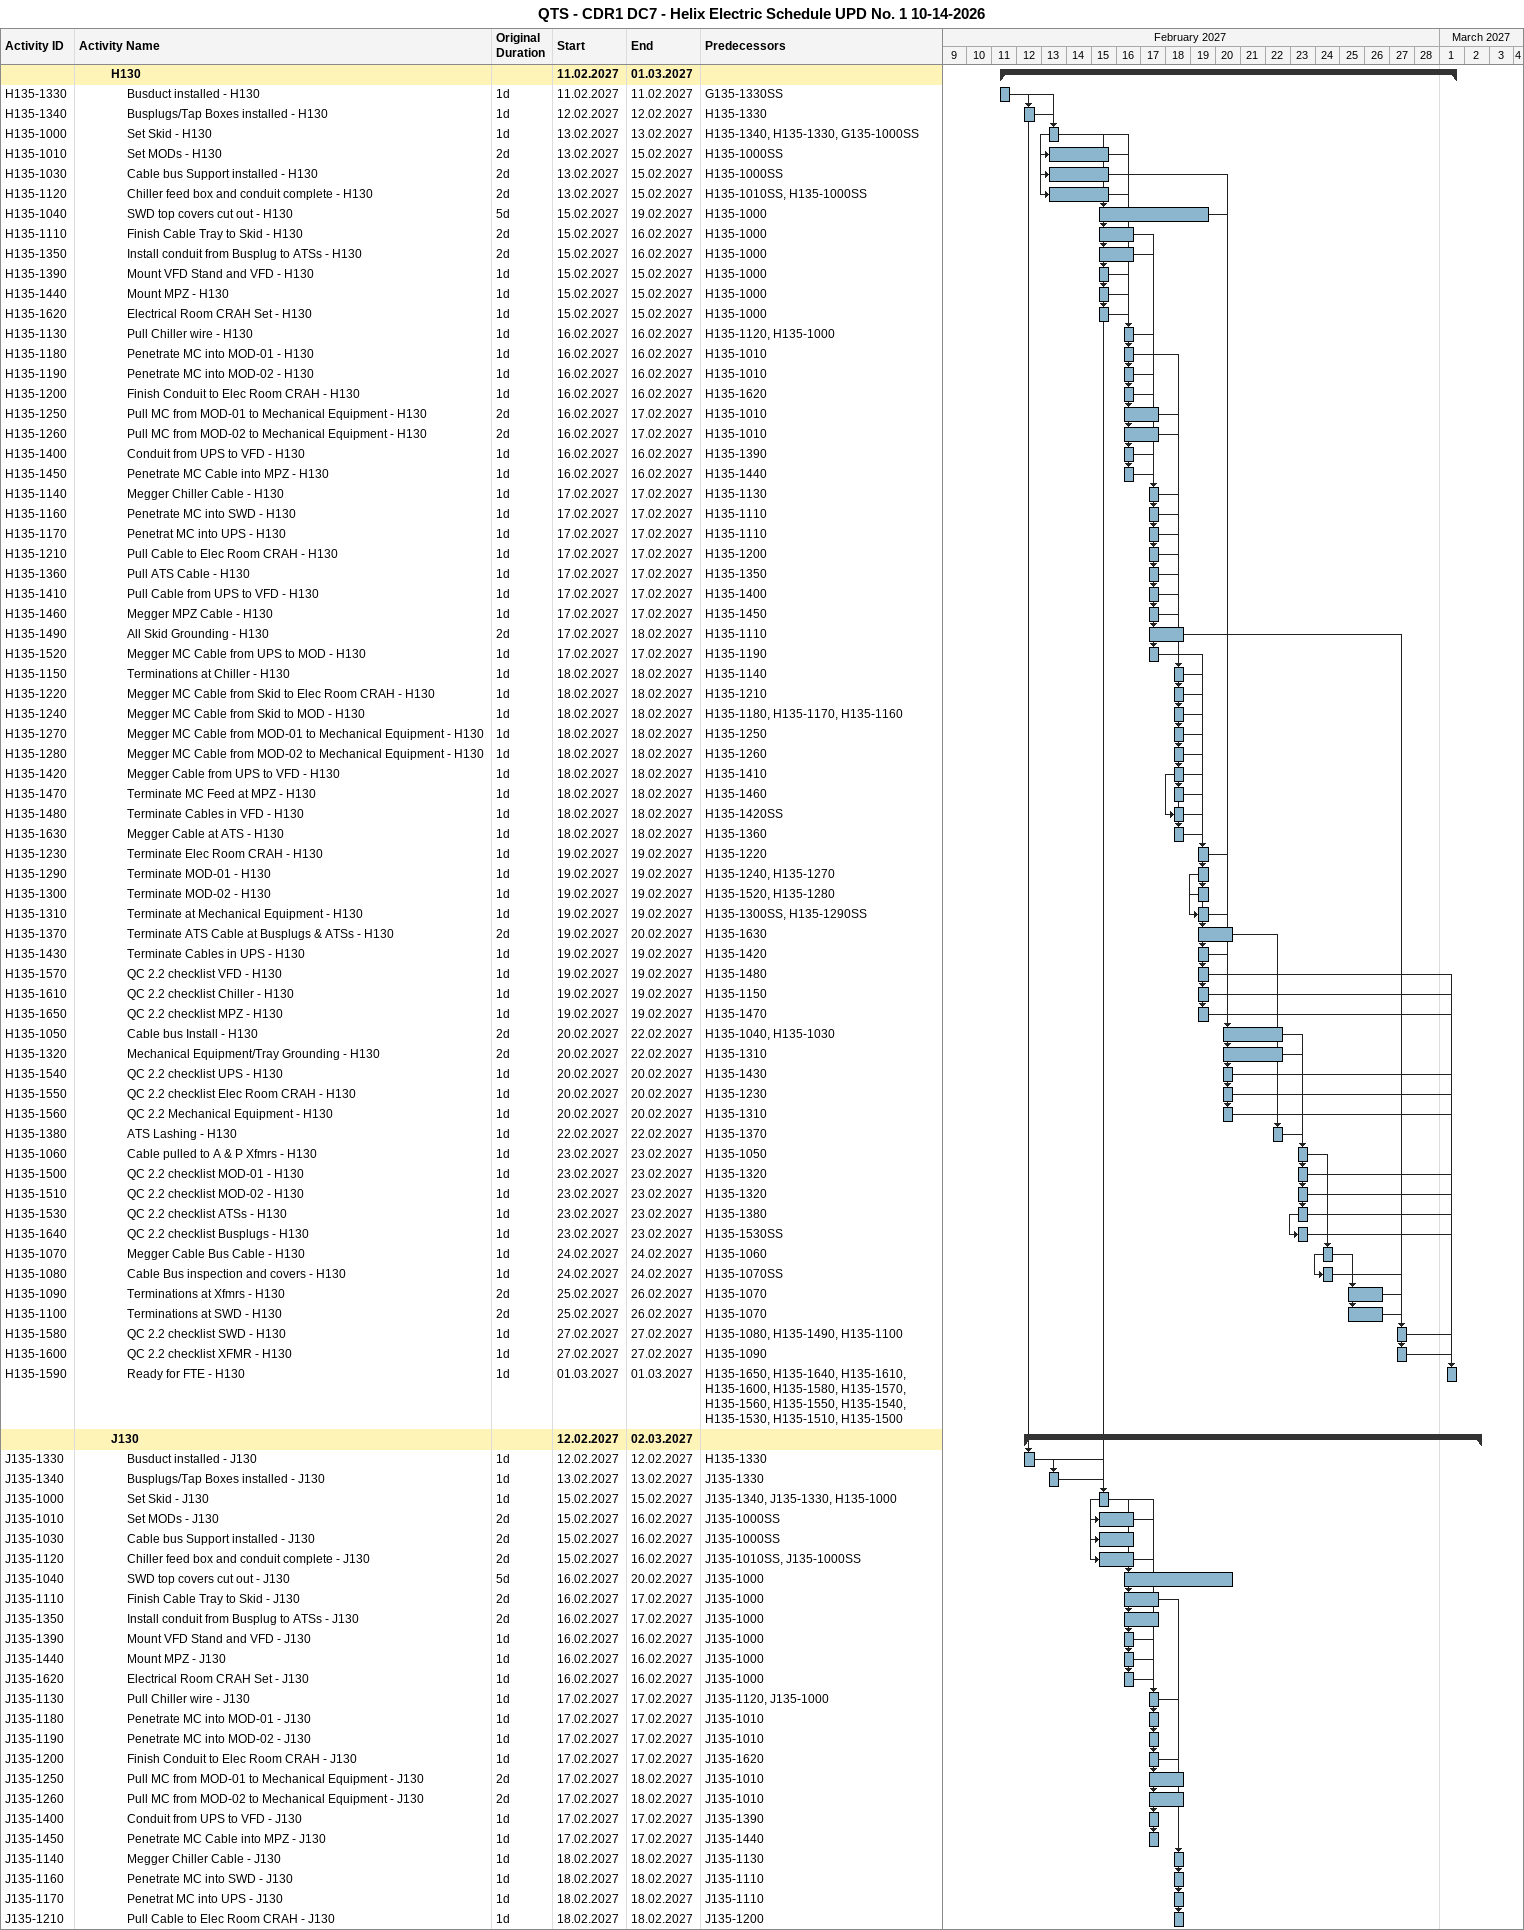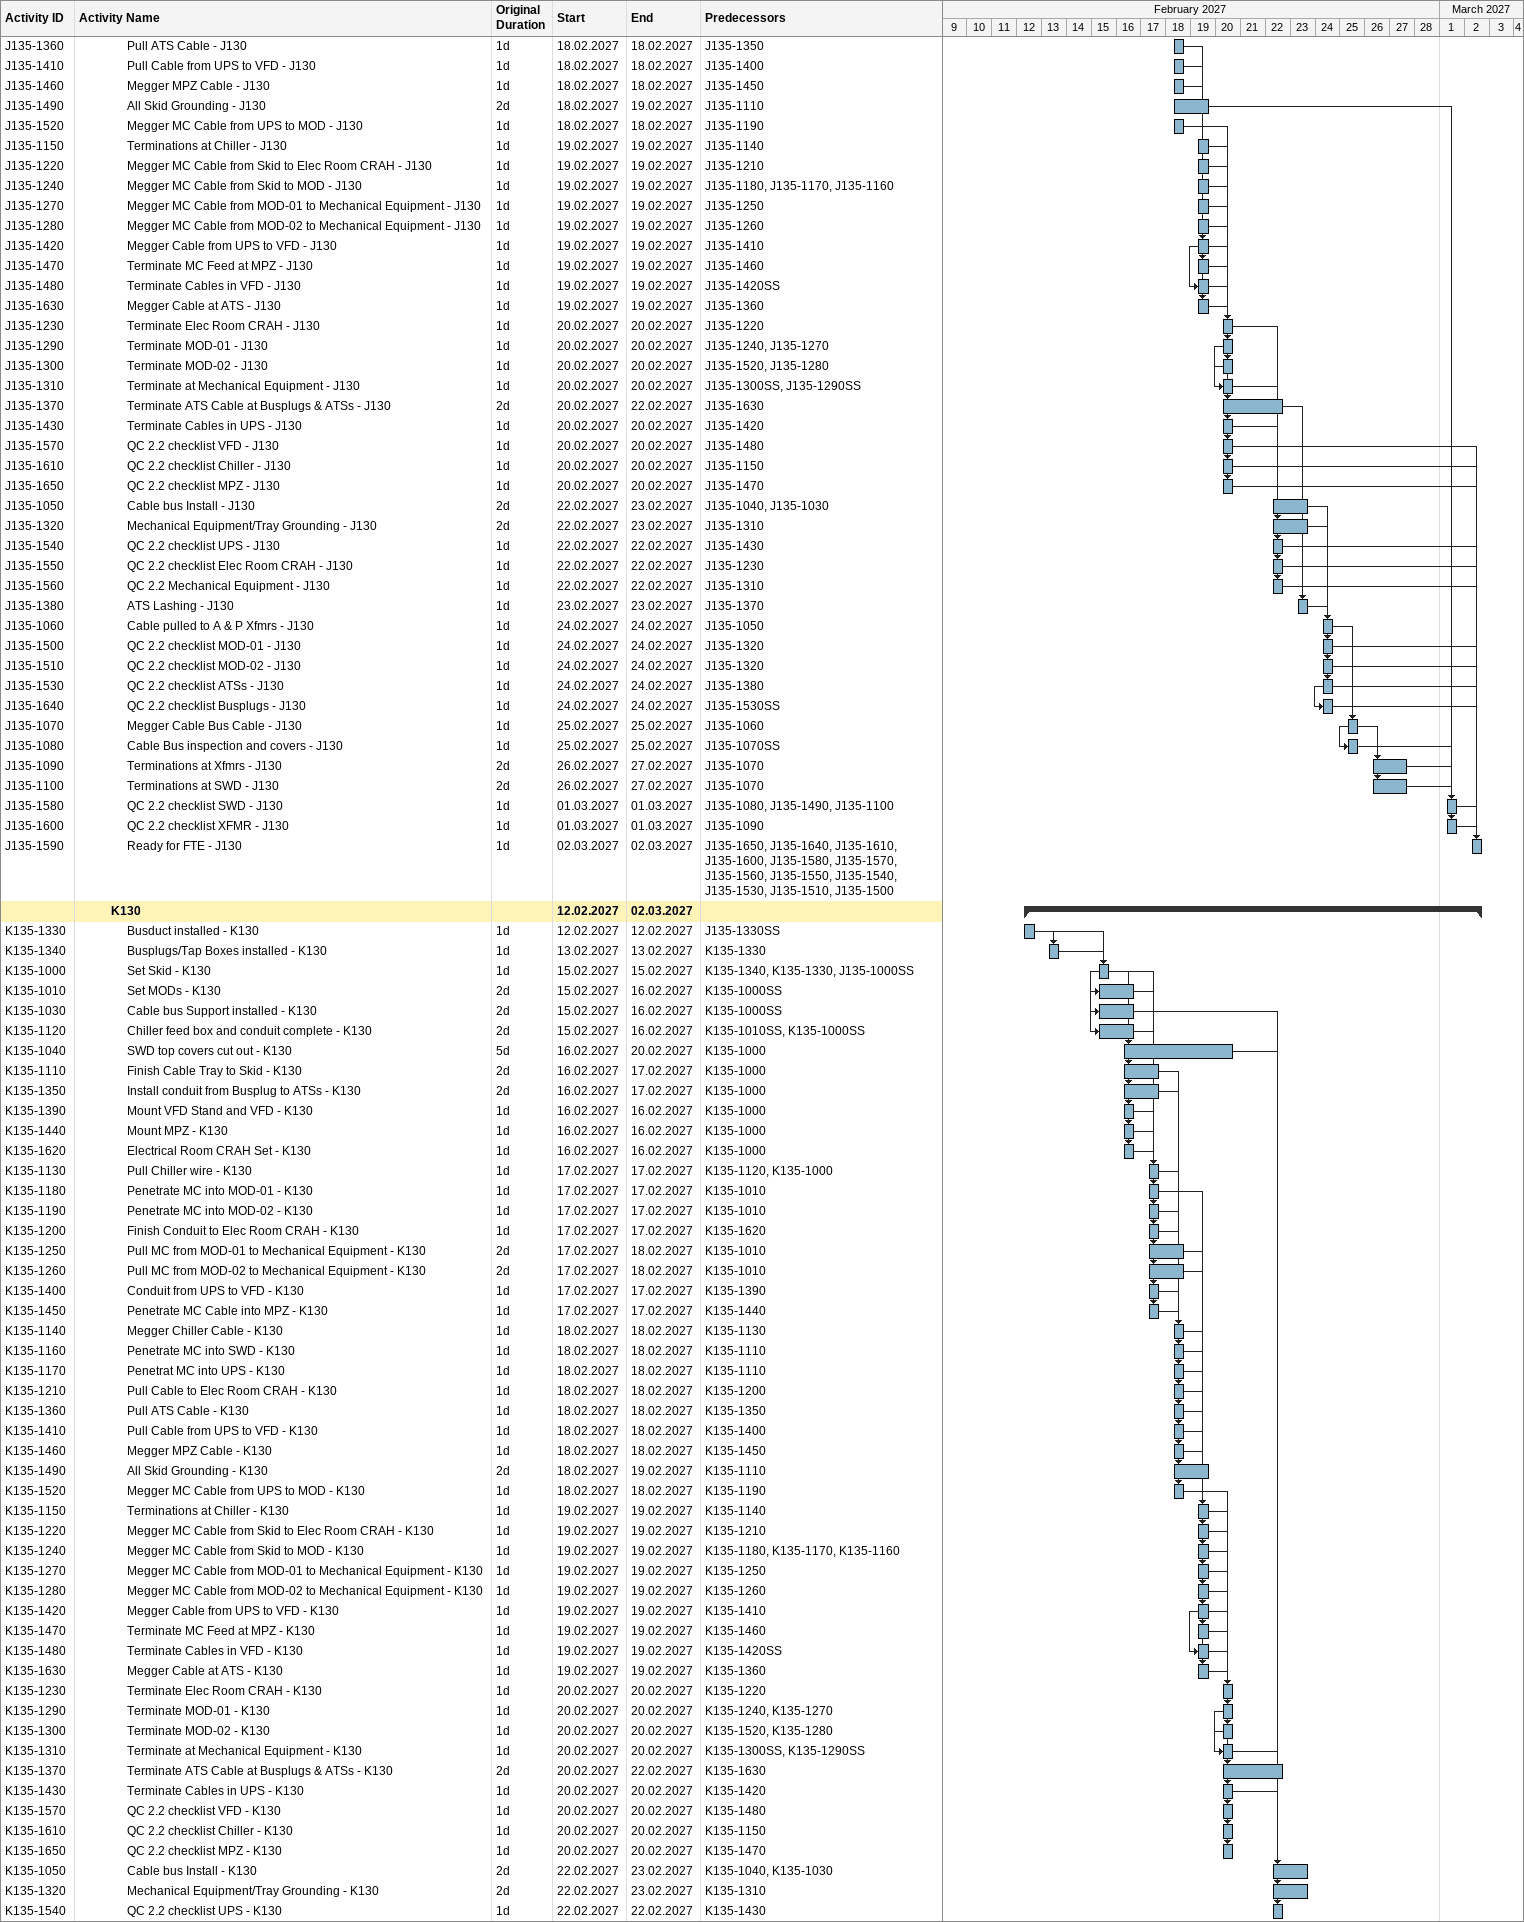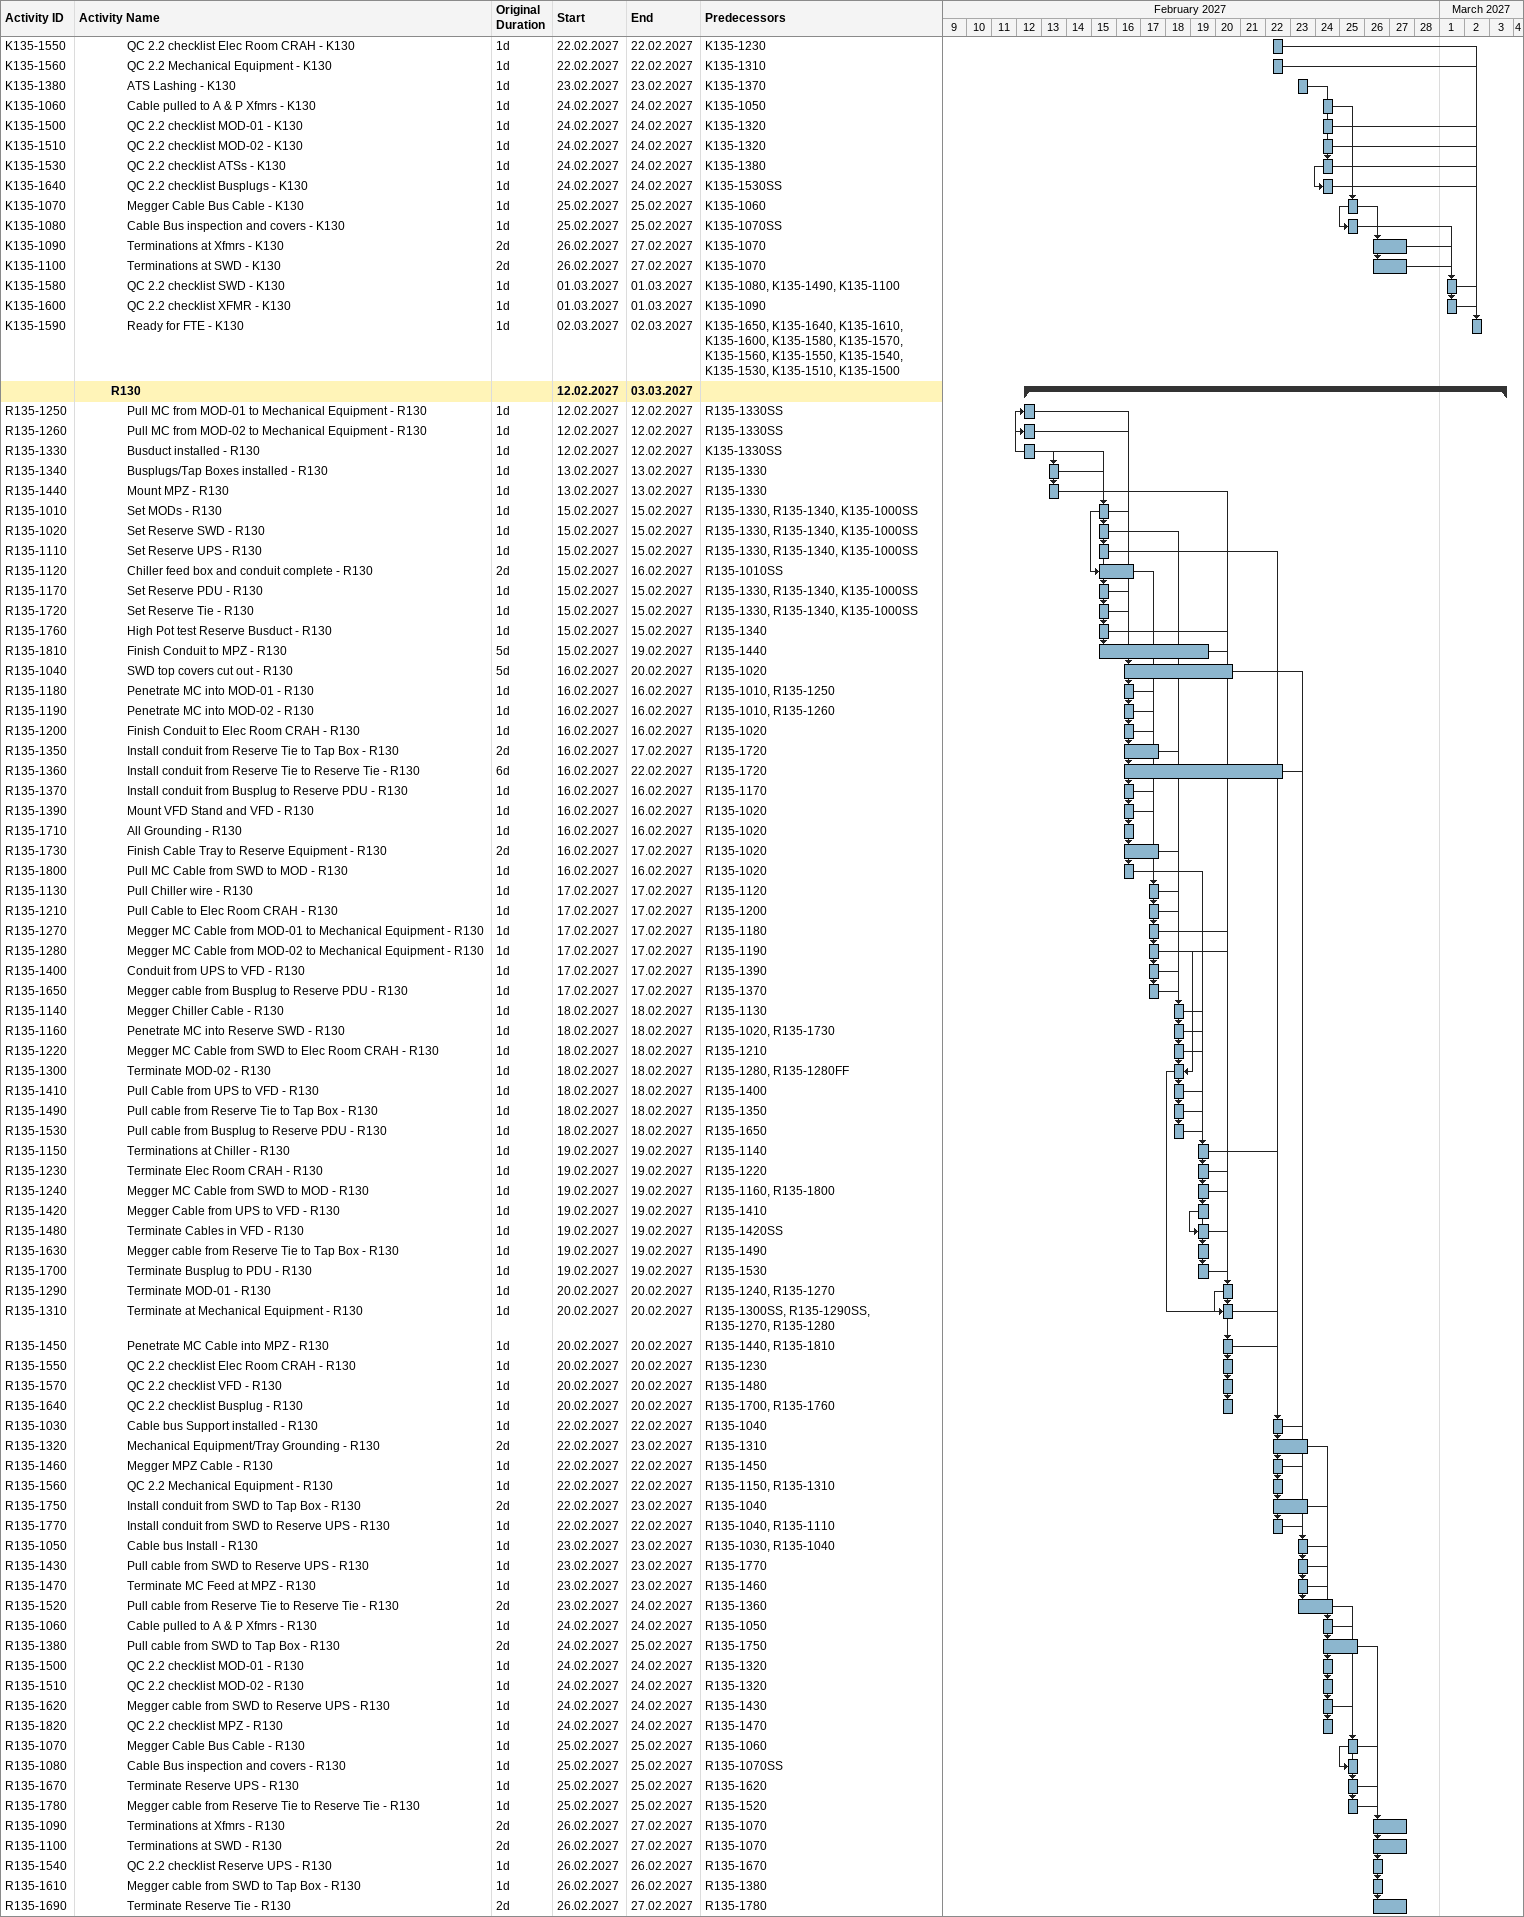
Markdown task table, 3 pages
QTS - CDR1 DC7 - Helix Electric Schedule UPD No. 1 10-14-2026

| ID | Level | Task | Original duration | Start | Finish | Predecessors |
|---|---|---|---|---|---|---|
|  | 3 | **H130** |  | 2027-02-11 | 2027-03-01 |  |
| H135-1330 | 4 | Busduct installed - H130 | 1d | 2027-02-11 | 2027-02-11 | G135-1330SS |
| H135-1340 | 4 | Busplugs/Tap Boxes installed - H130 | 1d | 2027-02-12 | 2027-02-12 | H135-1330 |
| H135-1000 | 4 | Set Skid - H130 | 1d | 2027-02-13 | 2027-02-13 | H135-1340, H135-1330, G135-1000SS |
| H135-1010 | 4 | Set MODs - H130 | 2d | 2027-02-13 | 2027-02-15 | H135-1000SS |
| H135-1030 | 4 | Cable bus Support installed - H130 | 2d | 2027-02-13 | 2027-02-15 | H135-1000SS |
| H135-1120 | 4 | Chiller feed box and conduit complete - H130 | 2d | 2027-02-13 | 2027-02-15 | H135-1010SS, H135-1000SS |
| H135-1040 | 4 | SWD top covers cut out - H130 | 5d | 2027-02-15 | 2027-02-19 | H135-1000 |
| H135-1110 | 4 | Finish Cable Tray to Skid - H130 | 2d | 2027-02-15 | 2027-02-16 | H135-1000 |
| H135-1350 | 4 | Install conduit from Busplug to ATSs - H130 | 2d | 2027-02-15 | 2027-02-16 | H135-1000 |
| H135-1390 | 4 | Mount VFD Stand and VFD - H130 | 1d | 2027-02-15 | 2027-02-15 | H135-1000 |
| H135-1440 | 4 | Mount MPZ - H130 | 1d | 2027-02-15 | 2027-02-15 | H135-1000 |
| H135-1620 | 4 | Electrical Room CRAH Set - H130 | 1d | 2027-02-15 | 2027-02-15 | H135-1000 |
| H135-1130 | 4 | Pull Chiller wire - H130 | 1d | 2027-02-16 | 2027-02-16 | H135-1120, H135-1000 |
| H135-1180 | 4 | Penetrate MC into MOD-01 - H130 | 1d | 2027-02-16 | 2027-02-16 | H135-1010 |
| H135-1190 | 4 | Penetrate MC into MOD-02 - H130 | 1d | 2027-02-16 | 2027-02-16 | H135-1010 |
| H135-1200 | 4 | Finish Conduit to Elec Room CRAH - H130 | 1d | 2027-02-16 | 2027-02-16 | H135-1620 |
| H135-1250 | 4 | Pull MC from MOD-01 to Mechanical Equipment - H130 | 2d | 2027-02-16 | 2027-02-17 | H135-1010 |
| H135-1260 | 4 | Pull MC from MOD-02 to Mechanical Equipment - H130 | 2d | 2027-02-16 | 2027-02-17 | H135-1010 |
| H135-1400 | 4 | Conduit from UPS to VFD - H130 | 1d | 2027-02-16 | 2027-02-16 | H135-1390 |
| H135-1450 | 4 | Penetrate MC Cable into MPZ - H130 | 1d | 2027-02-16 | 2027-02-16 | H135-1440 |
| H135-1140 | 4 | Megger Chiller Cable - H130 | 1d | 2027-02-17 | 2027-02-17 | H135-1130 |
| H135-1160 | 4 | Penetrate MC into SWD - H130 | 1d | 2027-02-17 | 2027-02-17 | H135-1110 |
| H135-1170 | 4 | Penetrat MC into UPS - H130 | 1d | 2027-02-17 | 2027-02-17 | H135-1110 |
| H135-1210 | 4 | Pull Cable to Elec Room CRAH - H130 | 1d | 2027-02-17 | 2027-02-17 | H135-1200 |
| H135-1360 | 4 | Pull ATS Cable - H130 | 1d | 2027-02-17 | 2027-02-17 | H135-1350 |
| H135-1410 | 4 | Pull Cable from UPS to VFD - H130 | 1d | 2027-02-17 | 2027-02-17 | H135-1400 |
| H135-1460 | 4 | Megger MPZ Cable - H130 | 1d | 2027-02-17 | 2027-02-17 | H135-1450 |
| H135-1490 | 4 | All Skid Grounding - H130 | 2d | 2027-02-17 | 2027-02-18 | H135-1110 |
| H135-1520 | 4 | Megger MC Cable from UPS to MOD - H130 | 1d | 2027-02-17 | 2027-02-17 | H135-1190 |
| H135-1150 | 4 | Terminations at Chiller - H130 | 1d | 2027-02-18 | 2027-02-18 | H135-1140 |
| H135-1220 | 4 | Megger MC Cable from Skid to Elec Room CRAH - H130 | 1d | 2027-02-18 | 2027-02-18 | H135-1210 |
| H135-1240 | 4 | Megger MC Cable from Skid to MOD - H130 | 1d | 2027-02-18 | 2027-02-18 | H135-1180, H135-1170, H135-1160 |
| H135-1270 | 4 | Megger MC Cable from MOD-01 to Mechanical Equipment - H130 | 1d | 2027-02-18 | 2027-02-18 | H135-1250 |
| H135-1280 | 4 | Megger MC Cable from MOD-02 to Mechanical Equipment - H130 | 1d | 2027-02-18 | 2027-02-18 | H135-1260 |
| H135-1420 | 4 | Megger Cable from UPS to VFD - H130 | 1d | 2027-02-18 | 2027-02-18 | H135-1410 |
| H135-1470 | 4 | Terminate MC Feed at MPZ - H130 | 1d | 2027-02-18 | 2027-02-18 | H135-1460 |
| H135-1480 | 4 | Terminate Cables in VFD - H130 | 1d | 2027-02-18 | 2027-02-18 | H135-1420SS |
| H135-1630 | 4 | Megger Cable at ATS - H130 | 1d | 2027-02-18 | 2027-02-18 | H135-1360 |
| H135-1230 | 4 | Terminate Elec Room CRAH - H130 | 1d | 2027-02-19 | 2027-02-19 | H135-1220 |
| H135-1290 | 4 | Terminate MOD-01 - H130 | 1d | 2027-02-19 | 2027-02-19 | H135-1240, H135-1270 |
| H135-1300 | 4 | Terminate MOD-02 - H130 | 1d | 2027-02-19 | 2027-02-19 | H135-1520, H135-1280 |
| H135-1310 | 4 | Terminate at Mechanical Equipment - H130 | 1d | 2027-02-19 | 2027-02-19 | H135-1300SS, H135-1290SS |
| H135-1370 | 4 | Terminate ATS Cable at Busplugs & ATSs - H130 | 2d | 2027-02-19 | 2027-02-20 | H135-1630 |
| H135-1430 | 4 | Terminate Cables in UPS - H130 | 1d | 2027-02-19 | 2027-02-19 | H135-1420 |
| H135-1570 | 4 | QC 2.2 checklist VFD - H130 | 1d | 2027-02-19 | 2027-02-19 | H135-1480 |
| H135-1610 | 4 | QC 2.2 checklist Chiller - H130 | 1d | 2027-02-19 | 2027-02-19 | H135-1150 |
| H135-1650 | 4 | QC 2.2 checklist MPZ - H130 | 1d | 2027-02-19 | 2027-02-19 | H135-1470 |
| H135-1050 | 4 | Cable bus Install - H130 | 2d | 2027-02-20 | 2027-02-22 | H135-1040, H135-1030 |
| H135-1320 | 4 | Mechanical Equipment/Tray Grounding - H130 | 2d | 2027-02-20 | 2027-02-22 | H135-1310 |
| H135-1540 | 4 | QC 2.2 checklist UPS - H130 | 1d | 2027-02-20 | 2027-02-20 | H135-1430 |
| H135-1550 | 4 | QC 2.2 checklist Elec Room CRAH - H130 | 1d | 2027-02-20 | 2027-02-20 | H135-1230 |
| H135-1560 | 4 | QC 2.2 Mechanical Equipment - H130 | 1d | 2027-02-20 | 2027-02-20 | H135-1310 |
| H135-1380 | 4 | ATS Lashing - H130 | 1d | 2027-02-22 | 2027-02-22 | H135-1370 |
| H135-1060 | 4 | Cable pulled to A & P Xfmrs - H130 | 1d | 2027-02-23 | 2027-02-23 | H135-1050 |
| H135-1500 | 4 | QC 2.2 checklist MOD-01 - H130 | 1d | 2027-02-23 | 2027-02-23 | H135-1320 |
| H135-1510 | 4 | QC 2.2 checklist MOD-02 - H130 | 1d | 2027-02-23 | 2027-02-23 | H135-1320 |
| H135-1530 | 4 | QC 2.2 checklist ATSs - H130 | 1d | 2027-02-23 | 2027-02-23 | H135-1380 |
| H135-1640 | 4 | QC 2.2 checklist Busplugs - H130 | 1d | 2027-02-23 | 2027-02-23 | H135-1530SS |
| H135-1070 | 4 | Megger Cable Bus Cable - H130 | 1d | 2027-02-24 | 2027-02-24 | H135-1060 |
| H135-1080 | 4 | Cable Bus inspection and covers - H130 | 1d | 2027-02-24 | 2027-02-24 | H135-1070SS |
| H135-1090 | 4 | Terminations at Xfmrs - H130 | 2d | 2027-02-25 | 2027-02-26 | H135-1070 |
| H135-1100 | 4 | Terminations at SWD - H130 | 2d | 2027-02-25 | 2027-02-26 | H135-1070 |
| H135-1580 | 4 | QC 2.2 checklist SWD - H130 | 1d | 2027-02-27 | 2027-02-27 | H135-1080, H135-1490, H135-1100 |
| H135-1600 | 4 | QC 2.2 checklist XFMR - H130 | 1d | 2027-02-27 | 2027-02-27 | H135-1090 |
| H135-1590 | 4 | Ready for FTE - H130 | 1d | 2027-03-01 | 2027-03-01 | H135-1650, H135-1640, H135-1610, H135-1600, H135-1580, H135-1570, H135-1560, H135-1550, H135-1540, H135-1530, H135-1510, H135-1500 |
|  | 3 | **J130** |  | 2027-02-12 | 2027-03-02 |  |
| J135-1330 | 4 | Busduct installed - J130 | 1d | 2027-02-12 | 2027-02-12 | H135-1330 |
| J135-1340 | 4 | Busplugs/Tap Boxes installed - J130 | 1d | 2027-02-13 | 2027-02-13 | J135-1330 |
| J135-1000 | 4 | Set Skid - J130 | 1d | 2027-02-15 | 2027-02-15 | J135-1340, J135-1330, H135-1000 |
| J135-1010 | 4 | Set MODs - J130 | 2d | 2027-02-15 | 2027-02-16 | J135-1000SS |
| J135-1030 | 4 | Cable bus Support installed - J130 | 2d | 2027-02-15 | 2027-02-16 | J135-1000SS |
| J135-1120 | 4 | Chiller feed box and conduit complete - J130 | 2d | 2027-02-15 | 2027-02-16 | J135-1010SS, J135-1000SS |
| J135-1040 | 4 | SWD top covers cut out - J130 | 5d | 2027-02-16 | 2027-02-20 | J135-1000 |
| J135-1110 | 4 | Finish Cable Tray to Skid - J130 | 2d | 2027-02-16 | 2027-02-17 | J135-1000 |
| J135-1350 | 4 | Install conduit from Busplug to ATSs - J130 | 2d | 2027-02-16 | 2027-02-17 | J135-1000 |
| J135-1390 | 4 | Mount VFD Stand and VFD - J130 | 1d | 2027-02-16 | 2027-02-16 | J135-1000 |
| J135-1440 | 4 | Mount MPZ - J130 | 1d | 2027-02-16 | 2027-02-16 | J135-1000 |
| J135-1620 | 4 | Electrical Room CRAH Set - J130 | 1d | 2027-02-16 | 2027-02-16 | J135-1000 |
| J135-1130 | 4 | Pull Chiller wire - J130 | 1d | 2027-02-17 | 2027-02-17 | J135-1120, J135-1000 |
| J135-1180 | 4 | Penetrate MC into MOD-01 - J130 | 1d | 2027-02-17 | 2027-02-17 | J135-1010 |
| J135-1190 | 4 | Penetrate MC into MOD-02 - J130 | 1d | 2027-02-17 | 2027-02-17 | J135-1010 |
| J135-1200 | 4 | Finish Conduit to Elec Room CRAH - J130 | 1d | 2027-02-17 | 2027-02-17 | J135-1620 |
| J135-1250 | 4 | Pull MC from MOD-01 to Mechanical Equipment - J130 | 2d | 2027-02-17 | 2027-02-18 | J135-1010 |
| J135-1260 | 4 | Pull MC from MOD-02 to Mechanical Equipment - J130 | 2d | 2027-02-17 | 2027-02-18 | J135-1010 |
| J135-1400 | 4 | Conduit from UPS to VFD - J130 | 1d | 2027-02-17 | 2027-02-17 | J135-1390 |
| J135-1450 | 4 | Penetrate MC Cable into MPZ - J130 | 1d | 2027-02-17 | 2027-02-17 | J135-1440 |
| J135-1140 | 4 | Megger Chiller Cable - J130 | 1d | 2027-02-18 | 2027-02-18 | J135-1130 |
| J135-1160 | 4 | Penetrate MC into SWD - J130 | 1d | 2027-02-18 | 2027-02-18 | J135-1110 |
| J135-1170 | 4 | Penetrat MC into UPS - J130 | 1d | 2027-02-18 | 2027-02-18 | J135-1110 |
| J135-1210 | 4 | Pull Cable to Elec Room CRAH - J130 | 1d | 2027-02-18 | 2027-02-18 | J135-1200 |
| J135-1360 | 4 | Pull ATS Cable - J130 | 1d | 2027-02-18 | 2027-02-18 | J135-1350 |
| J135-1410 | 4 | Pull Cable from UPS to VFD - J130 | 1d | 2027-02-18 | 2027-02-18 | J135-1400 |
| J135-1460 | 4 | Megger MPZ Cable - J130 | 1d | 2027-02-18 | 2027-02-18 | J135-1450 |
| J135-1490 | 4 | All Skid Grounding - J130 | 2d | 2027-02-18 | 2027-02-19 | J135-1110 |
| J135-1520 | 4 | Megger MC Cable from UPS to MOD - J130 | 1d | 2027-02-18 | 2027-02-18 | J135-1190 |
| J135-1150 | 4 | Terminations at Chiller - J130 | 1d | 2027-02-19 | 2027-02-19 | J135-1140 |
| J135-1220 | 4 | Megger MC Cable from Skid to Elec Room CRAH - J130 | 1d | 2027-02-19 | 2027-02-19 | J135-1210 |
| J135-1240 | 4 | Megger MC Cable from Skid to MOD - J130 | 1d | 2027-02-19 | 2027-02-19 | J135-1180, J135-1170, J135-1160 |
| J135-1270 | 4 | Megger MC Cable from MOD-01 to Mechanical Equipment - J130 | 1d | 2027-02-19 | 2027-02-19 | J135-1250 |
| J135-1280 | 4 | Megger MC Cable from MOD-02 to Mechanical Equipment - J130 | 1d | 2027-02-19 | 2027-02-19 | J135-1260 |
| J135-1420 | 4 | Megger Cable from UPS to VFD - J130 | 1d | 2027-02-19 | 2027-02-19 | J135-1410 |
| J135-1470 | 4 | Terminate MC Feed at MPZ - J130 | 1d | 2027-02-19 | 2027-02-19 | J135-1460 |
| J135-1480 | 4 | Terminate Cables in VFD - J130 | 1d | 2027-02-19 | 2027-02-19 | J135-1420SS |
| J135-1630 | 4 | Megger Cable at ATS - J130 | 1d | 2027-02-19 | 2027-02-19 | J135-1360 |
| J135-1230 | 4 | Terminate Elec Room CRAH - J130 | 1d | 2027-02-20 | 2027-02-20 | J135-1220 |
| J135-1290 | 4 | Terminate MOD-01 - J130 | 1d | 2027-02-20 | 2027-02-20 | J135-1240, J135-1270 |
| J135-1300 | 4 | Terminate MOD-02 - J130 | 1d | 2027-02-20 | 2027-02-20 | J135-1520, J135-1280 |
| J135-1310 | 4 | Terminate at Mechanical Equipment - J130 | 1d | 2027-02-20 | 2027-02-20 | J135-1300SS, J135-1290SS |
| J135-1370 | 4 | Terminate ATS Cable at Busplugs & ATSs - J130 | 2d | 2027-02-20 | 2027-02-22 | J135-1630 |
| J135-1430 | 4 | Terminate Cables in UPS - J130 | 1d | 2027-02-20 | 2027-02-20 | J135-1420 |
| J135-1570 | 4 | QC 2.2 checklist VFD - J130 | 1d | 2027-02-20 | 2027-02-20 | J135-1480 |
| J135-1610 | 4 | QC 2.2 checklist Chiller - J130 | 1d | 2027-02-20 | 2027-02-20 | J135-1150 |
| J135-1650 | 4 | QC 2.2 checklist MPZ - J130 | 1d | 2027-02-20 | 2027-02-20 | J135-1470 |
| J135-1050 | 4 | Cable bus Install - J130 | 2d | 2027-02-22 | 2027-02-23 | J135-1040, J135-1030 |
| J135-1320 | 4 | Mechanical Equipment/Tray Grounding - J130 | 2d | 2027-02-22 | 2027-02-23 | J135-1310 |
| J135-1540 | 4 | QC 2.2 checklist UPS - J130 | 1d | 2027-02-22 | 2027-02-22 | J135-1430 |
| J135-1550 | 4 | QC 2.2 checklist Elec Room CRAH - J130 | 1d | 2027-02-22 | 2027-02-22 | J135-1230 |
| J135-1560 | 4 | QC 2.2 Mechanical Equipment - J130 | 1d | 2027-02-22 | 2027-02-22 | J135-1310 |
| J135-1380 | 4 | ATS Lashing - J130 | 1d | 2027-02-23 | 2027-02-23 | J135-1370 |
| J135-1060 | 4 | Cable pulled to A & P Xfmrs - J130 | 1d | 2027-02-24 | 2027-02-24 | J135-1050 |
| J135-1500 | 4 | QC 2.2 checklist MOD-01 - J130 | 1d | 2027-02-24 | 2027-02-24 | J135-1320 |
| J135-1510 | 4 | QC 2.2 checklist MOD-02 - J130 | 1d | 2027-02-24 | 2027-02-24 | J135-1320 |
| J135-1530 | 4 | QC 2.2 checklist ATSs - J130 | 1d | 2027-02-24 | 2027-02-24 | J135-1380 |
| J135-1640 | 4 | QC 2.2 checklist Busplugs - J130 | 1d | 2027-02-24 | 2027-02-24 | J135-1530SS |
| J135-1070 | 4 | Megger Cable Bus Cable - J130 | 1d | 2027-02-25 | 2027-02-25 | J135-1060 |
| J135-1080 | 4 | Cable Bus inspection and covers - J130 | 1d | 2027-02-25 | 2027-02-25 | J135-1070SS |
| J135-1090 | 4 | Terminations at Xfmrs - J130 | 2d | 2027-02-26 | 2027-02-27 | J135-1070 |
| J135-1100 | 4 | Terminations at SWD - J130 | 2d | 2027-02-26 | 2027-02-27 | J135-1070 |
| J135-1580 | 4 | QC 2.2 checklist SWD - J130 | 1d | 2027-03-01 | 2027-03-01 | J135-1080, J135-1490, J135-1100 |
| J135-1600 | 4 | QC 2.2 checklist XFMR - J130 | 1d | 2027-03-01 | 2027-03-01 | J135-1090 |
| J135-1590 | 4 | Ready for FTE - J130 | 1d | 2027-03-02 | 2027-03-02 | J135-1650, J135-1640, J135-1610, J135-1600, J135-1580, J135-1570, J135-1560, J135-1550, J135-1540, J135-1530, J135-1510, J135-1500 |
|  | 3 | **K130** |  | 2027-02-12 | 2027-03-02 |  |
| K135-1330 | 4 | Busduct installed - K130 | 1d | 2027-02-12 | 2027-02-12 | J135-1330SS |
| K135-1340 | 4 | Busplugs/Tap Boxes installed - K130 | 1d | 2027-02-13 | 2027-02-13 | K135-1330 |
| K135-1000 | 4 | Set Skid - K130 | 1d | 2027-02-15 | 2027-02-15 | K135-1340, K135-1330, J135-1000SS |
| K135-1010 | 4 | Set MODs - K130 | 2d | 2027-02-15 | 2027-02-16 | K135-1000SS |
| K135-1030 | 4 | Cable bus Support installed - K130 | 2d | 2027-02-15 | 2027-02-16 | K135-1000SS |
| K135-1120 | 4 | Chiller feed box and conduit complete - K130 | 2d | 2027-02-15 | 2027-02-16 | K135-1010SS, K135-1000SS |
| K135-1040 | 4 | SWD top covers cut out - K130 | 5d | 2027-02-16 | 2027-02-20 | K135-1000 |
| K135-1110 | 4 | Finish Cable Tray to Skid - K130 | 2d | 2027-02-16 | 2027-02-17 | K135-1000 |
| K135-1350 | 4 | Install conduit from Busplug to ATSs - K130 | 2d | 2027-02-16 | 2027-02-17 | K135-1000 |
| K135-1390 | 4 | Mount VFD Stand and VFD - K130 | 1d | 2027-02-16 | 2027-02-16 | K135-1000 |
| K135-1440 | 4 | Mount MPZ - K130 | 1d | 2027-02-16 | 2027-02-16 | K135-1000 |
| K135-1620 | 4 | Electrical Room CRAH Set - K130 | 1d | 2027-02-16 | 2027-02-16 | K135-1000 |
| K135-1130 | 4 | Pull Chiller wire - K130 | 1d | 2027-02-17 | 2027-02-17 | K135-1120, K135-1000 |
| K135-1180 | 4 | Penetrate MC into MOD-01 - K130 | 1d | 2027-02-17 | 2027-02-17 | K135-1010 |
| K135-1190 | 4 | Penetrate MC into MOD-02 - K130 | 1d | 2027-02-17 | 2027-02-17 | K135-1010 |
| K135-1200 | 4 | Finish Conduit to Elec Room CRAH - K130 | 1d | 2027-02-17 | 2027-02-17 | K135-1620 |
| K135-1250 | 4 | Pull MC from MOD-01 to Mechanical Equipment - K130 | 2d | 2027-02-17 | 2027-02-18 | K135-1010 |
| K135-1260 | 4 | Pull MC from MOD-02 to Mechanical Equipment - K130 | 2d | 2027-02-17 | 2027-02-18 | K135-1010 |
| K135-1400 | 4 | Conduit from UPS to VFD - K130 | 1d | 2027-02-17 | 2027-02-17 | K135-1390 |
| K135-1450 | 4 | Penetrate MC Cable into MPZ - K130 | 1d | 2027-02-17 | 2027-02-17 | K135-1440 |
| K135-1140 | 4 | Megger Chiller Cable - K130 | 1d | 2027-02-18 | 2027-02-18 | K135-1130 |
| K135-1160 | 4 | Penetrate MC into SWD - K130 | 1d | 2027-02-18 | 2027-02-18 | K135-1110 |
| K135-1170 | 4 | Penetrat MC into UPS - K130 | 1d | 2027-02-18 | 2027-02-18 | K135-1110 |
| K135-1210 | 4 | Pull Cable to Elec Room CRAH - K130 | 1d | 2027-02-18 | 2027-02-18 | K135-1200 |
| K135-1360 | 4 | Pull ATS Cable - K130 | 1d | 2027-02-18 | 2027-02-18 | K135-1350 |
| K135-1410 | 4 | Pull Cable from UPS to VFD - K130 | 1d | 2027-02-18 | 2027-02-18 | K135-1400 |
| K135-1460 | 4 | Megger MPZ Cable - K130 | 1d | 2027-02-18 | 2027-02-18 | K135-1450 |
| K135-1490 | 4 | All Skid Grounding - K130 | 2d | 2027-02-18 | 2027-02-19 | K135-1110 |
| K135-1520 | 4 | Megger MC Cable from UPS to MOD - K130 | 1d | 2027-02-18 | 2027-02-18 | K135-1190 |
| K135-1150 | 4 | Terminations at Chiller - K130 | 1d | 2027-02-19 | 2027-02-19 | K135-1140 |
| K135-1220 | 4 | Megger MC Cable from Skid to Elec Room CRAH - K130 | 1d | 2027-02-19 | 2027-02-19 | K135-1210 |
| K135-1240 | 4 | Megger MC Cable from Skid to MOD - K130 | 1d | 2027-02-19 | 2027-02-19 | K135-1180, K135-1170, K135-1160 |
| K135-1270 | 4 | Megger MC Cable from MOD-01 to Mechanical Equipment - K130 | 1d | 2027-02-19 | 2027-02-19 | K135-1250 |
| K135-1280 | 4 | Megger MC Cable from MOD-02 to Mechanical Equipment - K130 | 1d | 2027-02-19 | 2027-02-19 | K135-1260 |
| K135-1420 | 4 | Megger Cable from UPS to VFD - K130 | 1d | 2027-02-19 | 2027-02-19 | K135-1410 |
| K135-1470 | 4 | Terminate MC Feed at MPZ - K130 | 1d | 2027-02-19 | 2027-02-19 | K135-1460 |
| K135-1480 | 4 | Terminate Cables in VFD - K130 | 1d | 2027-02-19 | 2027-02-19 | K135-1420SS |
| K135-1630 | 4 | Megger Cable at ATS - K130 | 1d | 2027-02-19 | 2027-02-19 | K135-1360 |
| K135-1230 | 4 | Terminate Elec Room CRAH - K130 | 1d | 2027-02-20 | 2027-02-20 | K135-1220 |
| K135-1290 | 4 | Terminate MOD-01 - K130 | 1d | 2027-02-20 | 2027-02-20 | K135-1240, K135-1270 |
| K135-1300 | 4 | Terminate MOD-02 - K130 | 1d | 2027-02-20 | 2027-02-20 | K135-1520, K135-1280 |
| K135-1310 | 4 | Terminate at Mechanical Equipment - K130 | 1d | 2027-02-20 | 2027-02-20 | K135-1300SS, K135-1290SS |
| K135-1370 | 4 | Terminate ATS Cable at Busplugs & ATSs - K130 | 2d | 2027-02-20 | 2027-02-22 | K135-1630 |
| K135-1430 | 4 | Terminate Cables in UPS - K130 | 1d | 2027-02-20 | 2027-02-20 | K135-1420 |
| K135-1570 | 4 | QC 2.2 checklist VFD - K130 | 1d | 2027-02-20 | 2027-02-20 | K135-1480 |
| K135-1610 | 4 | QC 2.2 checklist Chiller - K130 | 1d | 2027-02-20 | 2027-02-20 | K135-1150 |
| K135-1650 | 4 | QC 2.2 checklist MPZ - K130 | 1d | 2027-02-20 | 2027-02-20 | K135-1470 |
| K135-1050 | 4 | Cable bus Install - K130 | 2d | 2027-02-22 | 2027-02-23 | K135-1040, K135-1030 |
| K135-1320 | 4 | Mechanical Equipment/Tray Grounding - K130 | 2d | 2027-02-22 | 2027-02-23 | K135-1310 |
| K135-1540 | 4 | QC 2.2 checklist UPS - K130 | 1d | 2027-02-22 | 2027-02-22 | K135-1430 |
| K135-1550 | 4 | QC 2.2 checklist Elec Room CRAH - K130 | 1d | 2027-02-22 | 2027-02-22 | K135-1230 |
| K135-1560 | 4 | QC 2.2 Mechanical Equipment - K130 | 1d | 2027-02-22 | 2027-02-22 | K135-1310 |
| K135-1380 | 4 | ATS Lashing - K130 | 1d | 2027-02-23 | 2027-02-23 | K135-1370 |
| K135-1060 | 4 | Cable pulled to A & P Xfmrs - K130 | 1d | 2027-02-24 | 2027-02-24 | K135-1050 |
| K135-1500 | 4 | QC 2.2 checklist MOD-01 - K130 | 1d | 2027-02-24 | 2027-02-24 | K135-1320 |
| K135-1510 | 4 | QC 2.2 checklist MOD-02 - K130 | 1d | 2027-02-24 | 2027-02-24 | K135-1320 |
| K135-1530 | 4 | QC 2.2 checklist ATSs - K130 | 1d | 2027-02-24 | 2027-02-24 | K135-1380 |
| K135-1640 | 4 | QC 2.2 checklist Busplugs - K130 | 1d | 2027-02-24 | 2027-02-24 | K135-1530SS |
| K135-1070 | 4 | Megger Cable Bus Cable - K130 | 1d | 2027-02-25 | 2027-02-25 | K135-1060 |
| K135-1080 | 4 | Cable Bus inspection and covers - K130 | 1d | 2027-02-25 | 2027-02-25 | K135-1070SS |
| K135-1090 | 4 | Terminations at Xfmrs - K130 | 2d | 2027-02-26 | 2027-02-27 | K135-1070 |
| K135-1100 | 4 | Terminations at SWD - K130 | 2d | 2027-02-26 | 2027-02-27 | K135-1070 |
| K135-1580 | 4 | QC 2.2 checklist SWD - K130 | 1d | 2027-03-01 | 2027-03-01 | K135-1080, K135-1490, K135-1100 |
| K135-1600 | 4 | QC 2.2 checklist XFMR - K130 | 1d | 2027-03-01 | 2027-03-01 | K135-1090 |
| K135-1590 | 4 | Ready for FTE - K130 | 1d | 2027-03-02 | 2027-03-02 | K135-1650, K135-1640, K135-1610, K135-1600, K135-1580, K135-1570, K135-1560, K135-1550, K135-1540, K135-1530, K135-1510, K135-1500 |
|  | 3 | **R130** |  | 2027-02-12 | 2027-03-03 |  |
| R135-1250 | 4 | Pull MC from MOD-01 to Mechanical Equipment - R130 | 1d | 2027-02-12 | 2027-02-12 | R135-1330SS |
| R135-1260 | 4 | Pull MC from MOD-02 to Mechanical Equipment - R130 | 1d | 2027-02-12 | 2027-02-12 | R135-1330SS |
| R135-1330 | 4 | Busduct installed - R130 | 1d | 2027-02-12 | 2027-02-12 | K135-1330SS |
| R135-1340 | 4 | Busplugs/Tap Boxes installed - R130 | 1d | 2027-02-13 | 2027-02-13 | R135-1330 |
| R135-1440 | 4 | Mount MPZ - R130 | 1d | 2027-02-13 | 2027-02-13 | R135-1330 |
| R135-1010 | 4 | Set MODs - R130 | 1d | 2027-02-15 | 2027-02-15 | R135-1330, R135-1340, K135-1000SS |
| R135-1020 | 4 | Set Reserve SWD - R130 | 1d | 2027-02-15 | 2027-02-15 | R135-1330, R135-1340, K135-1000SS |
| R135-1110 | 4 | Set Reserve UPS - R130 | 1d | 2027-02-15 | 2027-02-15 | R135-1330, R135-1340, K135-1000SS |
| R135-1120 | 4 | Chiller feed box and conduit complete - R130 | 2d | 2027-02-15 | 2027-02-16 | R135-1010SS |
| R135-1170 | 4 | Set Reserve PDU - R130 | 1d | 2027-02-15 | 2027-02-15 | R135-1330, R135-1340, K135-1000SS |
| R135-1720 | 4 | Set Reserve Tie - R130 | 1d | 2027-02-15 | 2027-02-15 | R135-1330, R135-1340, K135-1000SS |
| R135-1760 | 4 | High Pot test Reserve Busduct - R130 | 1d | 2027-02-15 | 2027-02-15 | R135-1340 |
| R135-1810 | 4 | Finish Conduit to MPZ - R130 | 5d | 2027-02-15 | 2027-02-19 | R135-1440 |
| R135-1040 | 4 | SWD top covers cut out - R130 | 5d | 2027-02-16 | 2027-02-20 | R135-1020 |
| R135-1180 | 4 | Penetrate MC into MOD-01 - R130 | 1d | 2027-02-16 | 2027-02-16 | R135-1010, R135-1250 |
| R135-1190 | 4 | Penetrate MC into MOD-02 - R130 | 1d | 2027-02-16 | 2027-02-16 | R135-1010, R135-1260 |
| R135-1200 | 4 | Finish Conduit to Elec Room CRAH - R130 | 1d | 2027-02-16 | 2027-02-16 | R135-1020 |
| R135-1350 | 4 | Install conduit from Reserve Tie to Tap Box - R130 | 2d | 2027-02-16 | 2027-02-17 | R135-1720 |
| R135-1360 | 4 | Install conduit from Reserve Tie to Reserve Tie - R130 | 6d | 2027-02-16 | 2027-02-22 | R135-1720 |
| R135-1370 | 4 | Install conduit from Busplug to Reserve PDU - R130 | 1d | 2027-02-16 | 2027-02-16 | R135-1170 |
| R135-1390 | 4 | Mount VFD Stand and VFD - R130 | 1d | 2027-02-16 | 2027-02-16 | R135-1020 |
| R135-1710 | 4 | All Grounding - R130 | 1d | 2027-02-16 | 2027-02-16 | R135-1020 |
| R135-1730 | 4 | Finish Cable Tray to Reserve Equipment - R130 | 2d | 2027-02-16 | 2027-02-17 | R135-1020 |
| R135-1800 | 4 | Pull MC Cable from SWD to MOD - R130 | 1d | 2027-02-16 | 2027-02-16 | R135-1020 |
| R135-1130 | 4 | Pull Chiller wire - R130 | 1d | 2027-02-17 | 2027-02-17 | R135-1120 |
| R135-1210 | 4 | Pull Cable to Elec Room CRAH - R130 | 1d | 2027-02-17 | 2027-02-17 | R135-1200 |
| R135-1270 | 4 | Megger MC Cable from MOD-01 to Mechanical Equipment - R130 | 1d | 2027-02-17 | 2027-02-17 | R135-1180 |
| R135-1280 | 4 | Megger MC Cable from MOD-02 to Mechanical Equipment - R130 | 1d | 2027-02-17 | 2027-02-17 | R135-1190 |
| R135-1400 | 4 | Conduit from UPS to VFD - R130 | 1d | 2027-02-17 | 2027-02-17 | R135-1390 |
| R135-1650 | 4 | Megger cable from Busplug to Reserve PDU - R130 | 1d | 2027-02-17 | 2027-02-17 | R135-1370 |
| R135-1140 | 4 | Megger Chiller Cable - R130 | 1d | 2027-02-18 | 2027-02-18 | R135-1130 |
| R135-1160 | 4 | Penetrate MC into Reserve SWD - R130 | 1d | 2027-02-18 | 2027-02-18 | R135-1020, R135-1730 |
| R135-1220 | 4 | Megger MC Cable from SWD to Elec Room CRAH - R130 | 1d | 2027-02-18 | 2027-02-18 | R135-1210 |
| R135-1300 | 4 | Terminate MOD-02 - R130 | 1d | 2027-02-18 | 2027-02-18 | R135-1280, R135-1280FF |
| R135-1410 | 4 | Pull Cable from UPS to VFD - R130 | 1d | 2027-02-18 | 2027-02-18 | R135-1400 |
| R135-1490 | 4 | Pull cable from Reserve Tie to Tap Box - R130 | 1d | 2027-02-18 | 2027-02-18 | R135-1350 |
| R135-1530 | 4 | Pull cable from Busplug to Reserve PDU - R130 | 1d | 2027-02-18 | 2027-02-18 | R135-1650 |
| R135-1150 | 4 | Terminations at Chiller - R130 | 1d | 2027-02-19 | 2027-02-19 | R135-1140 |
| R135-1230 | 4 | Terminate Elec Room CRAH - R130 | 1d | 2027-02-19 | 2027-02-19 | R135-1220 |
| R135-1240 | 4 | Megger MC Cable from SWD to MOD - R130 | 1d | 2027-02-19 | 2027-02-19 | R135-1160, R135-1800 |
| R135-1420 | 4 | Megger Cable from UPS to VFD - R130 | 1d | 2027-02-19 | 2027-02-19 | R135-1410 |
| R135-1480 | 4 | Terminate Cables in VFD - R130 | 1d | 2027-02-19 | 2027-02-19 | R135-1420SS |
| R135-1630 | 4 | Megger cable from Reserve Tie to Tap Box - R130 | 1d | 2027-02-19 | 2027-02-19 | R135-1490 |
| R135-1700 | 4 | Terminate Busplug to PDU - R130 | 1d | 2027-02-19 | 2027-02-19 | R135-1530 |
| R135-1290 | 4 | Terminate MOD-01 - R130 | 1d | 2027-02-20 | 2027-02-20 | R135-1240, R135-1270 |
| R135-1310 | 4 | Terminate at Mechanical Equipment - R130 | 1d | 2027-02-20 | 2027-02-20 | R135-1300SS, R135-1290SS, R135-1270, R135-1280 |
| R135-1450 | 4 | Penetrate MC Cable into MPZ - R130 | 1d | 2027-02-20 | 2027-02-20 | R135-1440, R135-1810 |
| R135-1550 | 4 | QC 2.2 checklist Elec Room CRAH - R130 | 1d | 2027-02-20 | 2027-02-20 | R135-1230 |
| R135-1570 | 4 | QC 2.2 checklist VFD - R130 | 1d | 2027-02-20 | 2027-02-20 | R135-1480 |
| R135-1640 | 4 | QC 2.2 checklist Busplug - R130 | 1d | 2027-02-20 | 2027-02-20 | R135-1700, R135-1760 |
| R135-1030 | 4 | Cable bus Support installed - R130 | 1d | 2027-02-22 | 2027-02-22 | R135-1040 |
| R135-1320 | 4 | Mechanical Equipment/Tray Grounding - R130 | 2d | 2027-02-22 | 2027-02-23 | R135-1310 |
| R135-1460 | 4 | Megger MPZ Cable - R130 | 1d | 2027-02-22 | 2027-02-22 | R135-1450 |
| R135-1560 | 4 | QC 2.2 Mechanical Equipment - R130 | 1d | 2027-02-22 | 2027-02-22 | R135-1150, R135-1310 |
| R135-1750 | 4 | Install conduit from SWD to Tap Box - R130 | 2d | 2027-02-22 | 2027-02-23 | R135-1040 |
| R135-1770 | 4 | Install conduit from SWD to Reserve UPS - R130 | 1d | 2027-02-22 | 2027-02-22 | R135-1040, R135-1110 |
| R135-1050 | 4 | Cable bus Install - R130 | 1d | 2027-02-23 | 2027-02-23 | R135-1030, R135-1040 |
| R135-1430 | 4 | Pull cable from SWD to Reserve UPS - R130 | 1d | 2027-02-23 | 2027-02-23 | R135-1770 |
| R135-1470 | 4 | Terminate MC Feed at MPZ - R130 | 1d | 2027-02-23 | 2027-02-23 | R135-1460 |
| R135-1520 | 4 | Pull cable from Reserve Tie to Reserve Tie - R130 | 2d | 2027-02-23 | 2027-02-24 | R135-1360 |
| R135-1060 | 4 | Cable pulled to A & P Xfmrs - R130 | 1d | 2027-02-24 | 2027-02-24 | R135-1050 |
| R135-1380 | 4 | Pull cable from SWD to Tap Box - R130 | 2d | 2027-02-24 | 2027-02-25 | R135-1750 |
| R135-1500 | 4 | QC 2.2 checklist MOD-01 - R130 | 1d | 2027-02-24 | 2027-02-24 | R135-1320 |
| R135-1510 | 4 | QC 2.2 checklist MOD-02 - R130 | 1d | 2027-02-24 | 2027-02-24 | R135-1320 |
| R135-1620 | 4 | Megger cable from SWD to Reserve UPS - R130 | 1d | 2027-02-24 | 2027-02-24 | R135-1430 |
| R135-1820 | 4 | QC 2.2 checklist MPZ - R130 | 1d | 2027-02-24 | 2027-02-24 | R135-1470 |
| R135-1070 | 4 | Megger Cable Bus Cable - R130 | 1d | 2027-02-25 | 2027-02-25 | R135-1060 |
| R135-1080 | 4 | Cable Bus inspection and covers - R130 | 1d | 2027-02-25 | 2027-02-25 | R135-1070SS |
| R135-1670 | 4 | Terminate Reserve UPS - R130 | 1d | 2027-02-25 | 2027-02-25 | R135-1620 |
| R135-1780 | 4 | Megger cable from Reserve Tie to Reserve Tie - R130 | 1d | 2027-02-25 | 2027-02-25 | R135-1520 |
| R135-1090 | 4 | Terminations at Xfmrs - R130 | 2d | 2027-02-26 | 2027-02-27 | R135-1070 |
| R135-1100 | 4 | Terminations at SWD - R130 | 2d | 2027-02-26 | 2027-02-27 | R135-1070 |
| R135-1540 | 4 | QC 2.2 checklist Reserve UPS - R130 | 1d | 2027-02-26 | 2027-02-26 | R135-1670 |
| R135-1610 | 4 | Megger cable from SWD to Tap Box - R130 | 1d | 2027-02-26 | 2027-02-26 | R135-1380 |
| R135-1690 | 4 | Terminate Reserve Tie - R130 | 2d | 2027-02-26 | 2027-02-27 | R135-1780 |
